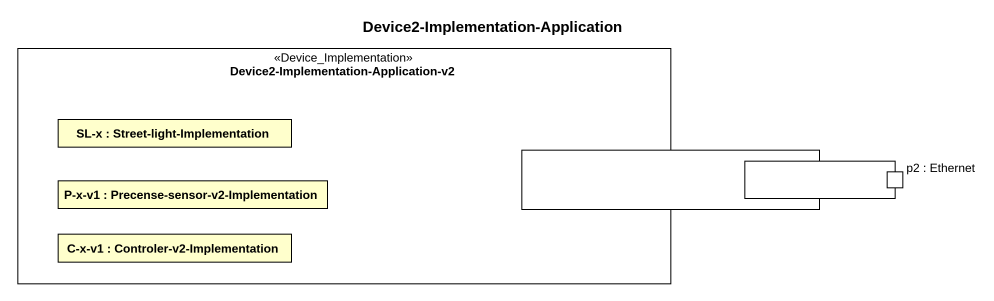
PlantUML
@startuml
title Device2-Implementation-Application
rectangle "Device2-Implementation-Application-v2" as Device2_Implementation <<Device_Implementation>> {
  rectangle "SL-x : Street-light-Implementation" as SL_x
  port " " as port1
  port " " as port2
  rectangle "P-x-v1 : Precense-sensor-v2-Implementation" as P_x_v1
  port "p2 : Ethernet" as p2_Ethernet
  rectangle "C-x-v1 : Controler-v2-Implementation" as C_x_v1
}
@enduml
